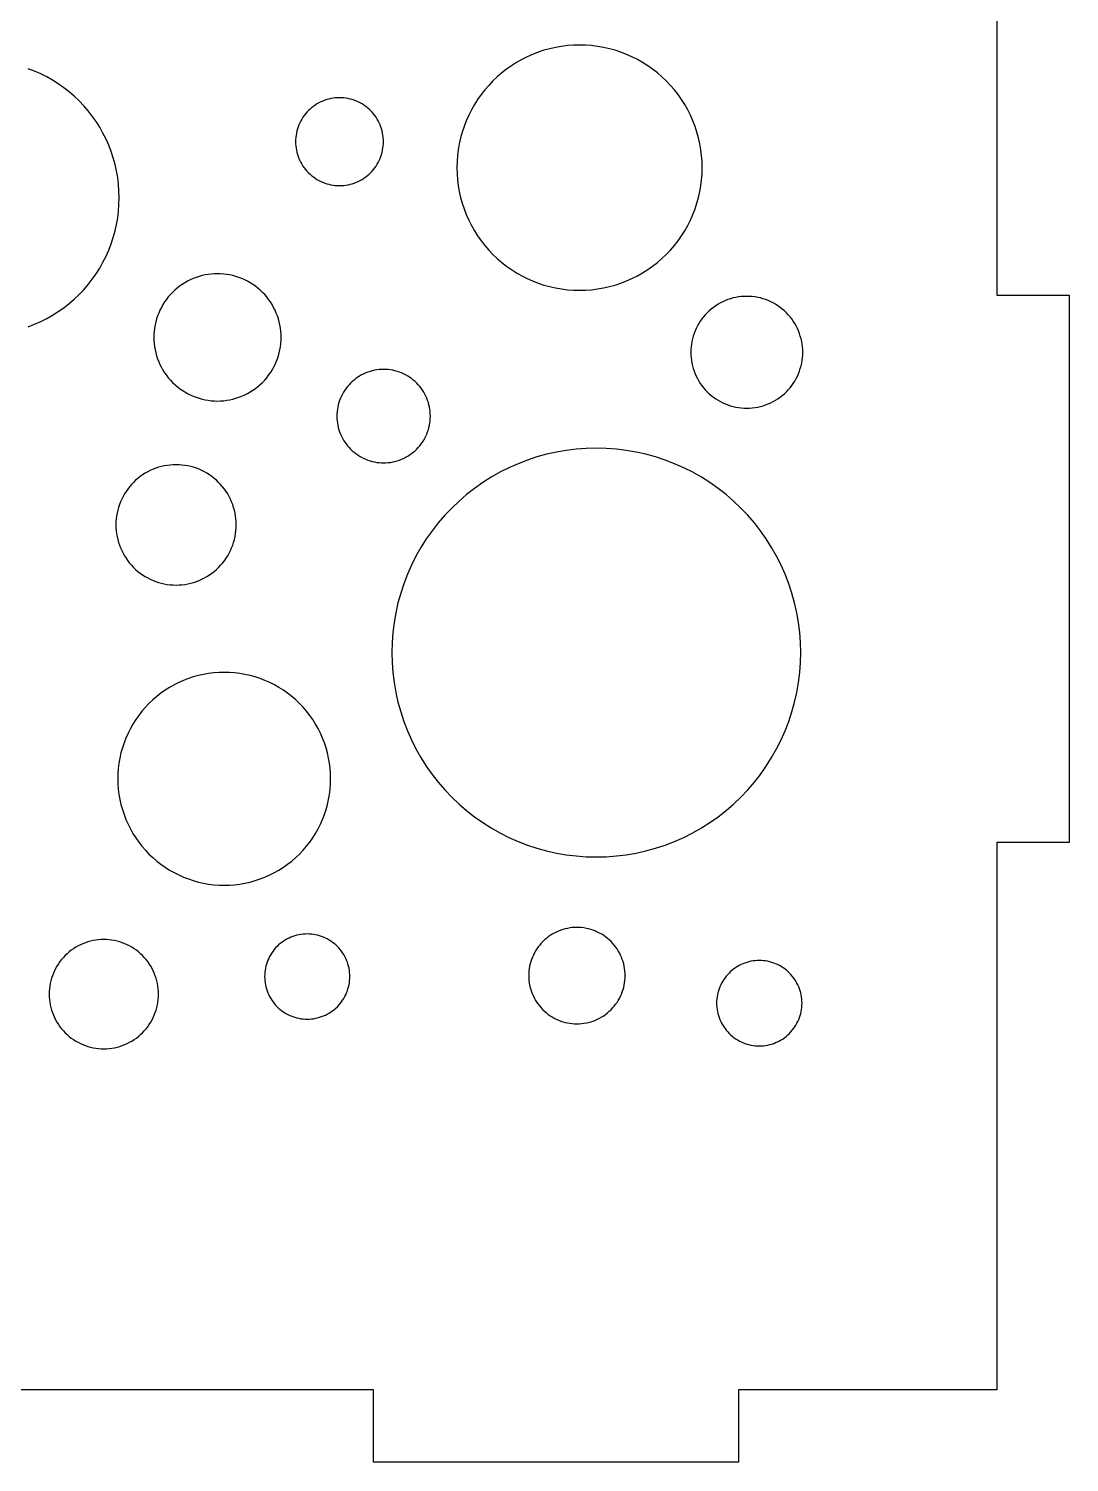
# Model space of a CAD drawing. Header units: millimetres. Extents: x 0 to 375, y -237 to 0.
# Drawn here: x 329.4 to 375, y -126.3 to -63.5 of the extents above; entities that cross this region are included whole.
import ezdxf

# ---------------------------------------------------------------- set-up
doc = ezdxf.new("R2010")
doc.units = ezdxf.units.MM
doc.layers.add('CUT', color=1, linetype='Continuous')

msp = doc.modelspace()

# ---------------------------------------------------------------- linework, layer by layer
at = {"layer": 'CUT'}
for points in [[(371.825, -51.175), (371.825, -75.175), (375, -75.175), (375, -99.175), (371.825, -99.175), (371.825, -123.175), (360.5, -123.175), (360.5, -126.35), (360.5, -126.35), (344.5, -126.35), (344.5, -123.175), (315.5, -123.175), (315.5, -126.35), (299.5, -126.35), (299.5, -123.175), (288.175, -123.175), (288.175, -99.175), (285, -99.175), (285, -75.175), (288.175, -75.175), (288.175, -51.175)], [(329.362, -76.557), (329.637, -76.451), (329.907, -76.331), (330.17, -76.199), (330.427, -76.053), (330.676, -75.896), (330.917, -75.726), (331.149, -75.545), (331.372, -75.352), (331.586, -75.149), (331.789, -74.935), (331.981, -74.712), (332.163, -74.48), (332.332, -74.239), (332.49, -73.99), (332.635, -73.733), (332.768, -73.47), (332.887, -73.201), (332.993, -72.926), (333.086, -72.646), (333.165, -72.362), (333.165, -72.362), (333.229, -72.074), (333.28, -71.784), (333.316, -71.491), (333.337, -71.197), (333.345, -70.902), (333.337, -70.608), (333.316, -70.314), (333.28, -70.021), (333.229, -69.731), (333.165, -69.443), (333.086, -69.159), (332.993, -68.879), (332.887, -68.604), (332.768, -68.335), (332.635, -68.071), (332.49, -67.815), (332.332, -67.566), (332.163, -67.325), (331.981, -67.093), (331.789, -66.869), (331.586, -66.656), (331.372, -66.453), (331.149, -66.26), (330.917, -66.079), (330.676, -65.909), (330.427, -65.751), (330.17, -65.606), (329.907, -65.474), (329.637, -65.354), (329.362, -65.248)]]:
    msp.add_lwpolyline(points, dxfattribs=at)
for points in [[(358.801, -70.635), (358.846, -70.375), (358.879, -70.113), (358.898, -69.85), (358.905, -69.586), (358.898, -69.322), (358.879, -69.059), (358.846, -68.797), (358.801, -68.537), (358.744, -68.28), (358.673, -68.026), (358.59, -67.775), (358.495, -67.529), (358.388, -67.288), (358.27, -67.052), (358.14, -66.822), (357.999, -66.599), (357.847, -66.384), (357.684, -66.176), (357.512, -65.976), (357.33, -65.785), (357.139, -65.603), (356.939, -65.43), (356.731, -65.268), (356.515, -65.116), (356.292, -64.975), (356.063, -64.845), (355.827, -64.726), (355.586, -64.619), (355.34, -64.524), (355.089, -64.441), (354.835, -64.371), (354.577, -64.313), (354.317, -64.268), (354.055, -64.236), (353.792, -64.216), (353.528, -64.21), (353.265, -64.216), (353.002, -64.236), (352.74, -64.268), (352.48, -64.313), (352.222, -64.371), (351.968, -64.441), (351.717, -64.524), (351.471, -64.619), (351.23, -64.726), (350.994, -64.845), (350.765, -64.975), (350.542, -65.116), (350.326, -65.268), (350.118, -65.43), (349.918, -65.603), (349.727, -65.785), (349.545, -65.976), (349.373, -66.176), (349.21, -66.384), (349.058, -66.599), (348.917, -66.822), (348.787, -67.052), (348.669, -67.288), (348.562, -67.529), (348.467, -67.775), (348.384, -68.026), (348.313, -68.28), (348.256, -68.537), (348.211, -68.797), (348.178, -69.059), (348.159, -69.322), (348.152, -69.586), (348.159, -69.85), (348.178, -70.113), (348.211, -70.375), (348.256, -70.635), (348.313, -70.892), (348.384, -71.147), (348.467, -71.397), (348.562, -71.643), (348.669, -71.885), (348.787, -72.12), (348.917, -72.35), (349.058, -72.573), (349.21, -72.789), (349.373, -72.997), (349.545, -73.197), (349.727, -73.388), (349.918, -73.57), (350.118, -73.742), (350.326, -73.904), (350.542, -74.056), (350.765, -74.197), (350.994, -74.327), (351.23, -74.446), (351.471, -74.553), (351.717, -74.648), (351.968, -74.731), (352.222, -74.801), (352.48, -74.859), (352.74, -74.904), (353.002, -74.936), (353.265, -74.956), (353.528, -74.962), (353.792, -74.956), (354.055, -74.936), (354.317, -74.904), (354.577, -74.859), (354.835, -74.801), (355.089, -74.731), (355.34, -74.648), (355.586, -74.553), (355.827, -74.446), (356.063, -74.327), (356.292, -74.197), (356.515, -74.056), (356.731, -73.904), (356.939, -73.742), (357.139, -73.57), (357.33, -73.388), (357.512, -73.197), (357.684, -72.997), (357.847, -72.789), (357.999, -72.573), (358.14, -72.35), (358.27, -72.12), (358.388, -71.885), (358.495, -71.643), (358.59, -71.397), (358.673, -71.147), (358.744, -70.892), (358.801, -70.635)], [(344.874, -68.913), (344.895, -68.821), (344.911, -68.728), (344.923, -68.634), (344.929, -68.54), (344.932, -68.445), (344.929, -68.351), (344.923, -68.256), (344.911, -68.163), (344.895, -68.069), (344.874, -67.977), (344.849, -67.886), (344.819, -67.796), (344.785, -67.708), (344.747, -67.622), (344.704, -67.537), (344.658, -67.455), (344.607, -67.375), (344.553, -67.298), (344.494, -67.223), (344.433, -67.151), (344.368, -67.083), (344.299, -67.018), (344.227, -66.956), (344.153, -66.898), (344.076, -66.843), (343.996, -66.793), (343.913, -66.746), (343.829, -66.704), (343.743, -66.665), (343.654, -66.631), (343.564, -66.602), (343.473, -66.576), (343.381, -66.556), (343.288, -66.54), (343.194, -66.528), (343.1, -66.521), (343.005, -66.519), (342.911, -66.521), (342.816, -66.528), (342.723, -66.54), (342.629, -66.556), (342.537, -66.576), (342.446, -66.602), (342.356, -66.631), (342.268, -66.665), (342.182, -66.704), (342.097, -66.746), (342.015, -66.793), (341.935, -66.843), (341.858, -66.898), (341.783, -66.956), (341.711, -67.018), (341.643, -67.083), (341.578, -67.151), (341.516, -67.223), (341.458, -67.298), (341.403, -67.375), (341.353, -67.455), (341.306, -67.537), (341.264, -67.622), (341.225, -67.708), (341.191, -67.796), (341.162, -67.886), (341.136, -67.977), (341.116, -68.069), (341.1, -68.163), (341.088, -68.256), (341.081, -68.351), (341.079, -68.445), (341.081, -68.54), (341.088, -68.634), (341.1, -68.728), (341.116, -68.821), (341.136, -68.913), (341.162, -69.004), (341.191, -69.094), (341.225, -69.182), (341.264, -69.269), (341.306, -69.353), (341.353, -69.436), (341.403, -69.516), (341.458, -69.593), (341.516, -69.667), (341.578, -69.739), (341.643, -69.807), (341.711, -69.873), (341.783, -69.934), (341.858, -69.993), (341.935, -70.047), (342.015, -70.098), (342.097, -70.144), (342.182, -70.187), (342.268, -70.225), (342.356, -70.259), (342.446, -70.289), (342.537, -70.314), (342.629, -70.335), (342.723, -70.351), (342.816, -70.362), (342.911, -70.369), (343.005, -70.372), (343.1, -70.369), (343.194, -70.362), (343.288, -70.351), (343.381, -70.335), (343.473, -70.314), (343.564, -70.289), (343.654, -70.259), (343.743, -70.225), (343.829, -70.187), (343.913, -70.144), (343.996, -70.098), (344.076, -70.047), (344.153, -69.993), (344.227, -69.934), (344.299, -69.873), (344.368, -69.807), (344.433, -69.739), (344.494, -69.667), (344.553, -69.593), (344.607, -69.516), (344.658, -69.436), (344.704, -69.353), (344.747, -69.269), (344.785, -69.182), (344.819, -69.094), (344.849, -69.004), (344.874, -68.913)], [(340.363, -77.704), (340.393, -77.57), (340.417, -77.435), (340.434, -77.299), (340.444, -77.163), (340.447, -77.026), (340.444, -76.889), (340.434, -76.752), (340.417, -76.616), (340.393, -76.481), (340.363, -76.348), (340.327, -76.216), (340.284, -76.085), (340.235, -75.958), (340.179, -75.832), (340.118, -75.71), (340.05, -75.591), (339.977, -75.475), (339.898, -75.363), (339.814, -75.255), (339.724, -75.151), (339.63, -75.052), (339.53, -74.958), (339.427, -74.868), (339.319, -74.784), (339.207, -74.705), (339.091, -74.632), (338.972, -74.564), (338.849, -74.503), (338.724, -74.447), (338.596, -74.398), (338.466, -74.355), (338.334, -74.318), (338.201, -74.288), (338.066, -74.265), (337.93, -74.248), (337.793, -74.238), (337.656, -74.235), (337.519, -74.238), (337.383, -74.248), (337.247, -74.265), (337.112, -74.288), (336.978, -74.318), (336.846, -74.355), (336.716, -74.398), (336.588, -74.447), (336.463, -74.503), (336.34, -74.564), (336.221, -74.632), (336.105, -74.705), (335.993, -74.784), (335.885, -74.868), (335.782, -74.958), (335.683, -75.052), (335.588, -75.151), (335.499, -75.255), (335.414, -75.363), (335.335, -75.475), (335.262, -75.591), (335.195, -75.71), (335.133, -75.832), (335.078, -75.958), (335.028, -76.085), (334.985, -76.216), (334.949, -76.348), (334.919, -76.481), (334.895, -76.616), (334.879, -76.752), (334.868, -76.889), (334.865, -77.026), (334.868, -77.163), (334.879, -77.299), (334.895, -77.435), (334.919, -77.57), (334.949, -77.704), (334.985, -77.836), (335.028, -77.966), (335.078, -78.094), (335.133, -78.219), (335.195, -78.341), (335.262, -78.461), (335.335, -78.576), (335.414, -78.688), (335.499, -78.796), (335.588, -78.9), (335.683, -78.999), (335.782, -79.094), (335.885, -79.183), (335.993, -79.267), (336.105, -79.346), (336.221, -79.42), (336.34, -79.487), (336.463, -79.549), (336.588, -79.604), (336.716, -79.654), (336.846, -79.697), (336.978, -79.733), (337.112, -79.763), (337.247, -79.786), (337.383, -79.803), (337.519, -79.813), (337.656, -79.817), (337.793, -79.813), (337.93, -79.803), (338.066, -79.786), (338.201, -79.763), (338.334, -79.733), (338.466, -79.697), (338.596, -79.654), (338.724, -79.604), (338.849, -79.549), (338.972, -79.487), (339.091, -79.42), (339.207, -79.346), (339.319, -79.267), (339.427, -79.183), (339.53, -79.094), (339.63, -78.999), (339.724, -78.9), (339.814, -78.796), (339.898, -78.688), (339.977, -78.576), (340.05, -78.461), (340.118, -78.341), (340.179, -78.219), (340.235, -78.094), (340.284, -77.966), (340.327, -77.836), (340.363, -77.704)], [(363.24, -78.276), (363.266, -78.158), (363.286, -78.04), (363.301, -77.92), (363.31, -77.8), (363.313, -77.68), (363.31, -77.56), (363.301, -77.439), (363.286, -77.32), (363.266, -77.201), (363.24, -77.084), (363.207, -76.968), (363.17, -76.853), (363.126, -76.741), (363.078, -76.631), (363.023, -76.523), (362.964, -76.419), (362.9, -76.317), (362.83, -76.219), (362.756, -76.124), (362.678, -76.032), (362.595, -75.945), (362.507, -75.862), (362.416, -75.784), (362.321, -75.71), (362.223, -75.64), (362.121, -75.576), (362.016, -75.516), (361.909, -75.462), (361.799, -75.414), (361.686, -75.37), (361.572, -75.332), (361.456, -75.3), (361.339, -75.274), (361.22, -75.253), (361.1, -75.239), (360.98, -75.23), (360.86, -75.227), (360.74, -75.23), (360.62, -75.239), (360.5, -75.253), (360.381, -75.274), (360.264, -75.3), (360.148, -75.332), (360.034, -75.37), (359.921, -75.414), (359.811, -75.462), (359.704, -75.516), (359.599, -75.576), (359.497, -75.64), (359.399, -75.71), (359.304, -75.784), (359.213, -75.862), (359.125, -75.945), (359.042, -76.032), (358.964, -76.124), (358.89, -76.219), (358.82, -76.317), (358.756, -76.419), (358.697, -76.523), (358.642, -76.631), (358.594, -76.741), (358.55, -76.853), (358.513, -76.968), (358.48, -77.084), (358.454, -77.201), (358.433, -77.32), (358.419, -77.439), (358.41, -77.56), (358.407, -77.68), (358.41, -77.8), (358.419, -77.92), (358.433, -78.04), (358.454, -78.158), (358.48, -78.276), (358.513, -78.392), (358.55, -78.506), (358.594, -78.619), (358.642, -78.729), (358.697, -78.836), (358.756, -78.941), (358.82, -79.043), (358.89, -79.141), (358.964, -79.236), (359.042, -79.327), (359.125, -79.414), (359.213, -79.497), (359.304, -79.576), (359.399, -79.65), (359.497, -79.72), (359.599, -79.784), (359.704, -79.843), (359.811, -79.897), (359.921, -79.946), (360.034, -79.99), (360.148, -80.027), (360.264, -80.059), (360.381, -80.086), (360.5, -80.106), (360.62, -80.121), (360.74, -80.13), (360.86, -80.133), (360.98, -80.13), (361.1, -80.121), (361.22, -80.106), (361.339, -80.086), (361.456, -80.059), (361.572, -80.027), (361.686, -79.99), (361.799, -79.946), (361.909, -79.897), (362.016, -79.843), (362.121, -79.784), (362.223, -79.72), (362.321, -79.65), (362.416, -79.576), (362.507, -79.497), (362.595, -79.414), (362.678, -79.327), (362.756, -79.236), (362.83, -79.141), (362.9, -79.043), (362.964, -78.941), (363.023, -78.836), (363.078, -78.729), (363.126, -78.619), (363.17, -78.506), (363.207, -78.392), (363.24, -78.276)], [(346.927, -80.978), (346.949, -80.88), (346.966, -80.78), (346.978, -80.681), (346.985, -80.58), (346.988, -80.48), (346.985, -80.379), (346.978, -80.279), (346.966, -80.179), (346.949, -80.08), (346.927, -79.982), (346.9, -79.885), (346.868, -79.79), (346.832, -79.696), (346.791, -79.604), (346.746, -79.514), (346.697, -79.427), (346.643, -79.342), (346.585, -79.26), (346.523, -79.181), (346.457, -79.104), (346.388, -79.032), (346.315, -78.962), (346.239, -78.897), (346.16, -78.835), (346.078, -78.777), (345.993, -78.723), (345.905, -78.674), (345.815, -78.628), (345.724, -78.588), (345.63, -78.551), (345.534, -78.52), (345.437, -78.493), (345.339, -78.471), (345.24, -78.454), (345.14, -78.442), (345.04, -78.434), (344.94, -78.432), (344.839, -78.434), (344.739, -78.442), (344.639, -78.454), (344.54, -78.471), (344.442, -78.493), (344.345, -78.52), (344.25, -78.551), (344.156, -78.588), (344.064, -78.628), (343.974, -78.674), (343.887, -78.723), (343.802, -78.777), (343.72, -78.835), (343.64, -78.897), (343.564, -78.962), (343.491, -79.032), (343.422, -79.104), (343.356, -79.181), (343.295, -79.26), (343.237, -79.342), (343.183, -79.427), (343.133, -79.514), (343.088, -79.604), (343.047, -79.696), (343.011, -79.79), (342.98, -79.885), (342.953, -79.982), (342.931, -80.08), (342.914, -80.179), (342.901, -80.279), (342.894, -80.379), (342.892, -80.48), (342.894, -80.58), (342.901, -80.681), (342.914, -80.78), (342.931, -80.88), (342.953, -80.978), (342.98, -81.075), (343.011, -81.17), (343.047, -81.264), (343.088, -81.356), (343.133, -81.445), (343.183, -81.533), (343.237, -81.618), (343.295, -81.7), (343.356, -81.779), (343.422, -81.855), (343.491, -81.928), (343.564, -81.998), (343.64, -82.063), (343.72, -82.125), (343.802, -82.183), (343.887, -82.237), (343.974, -82.286), (344.064, -82.331), (344.156, -82.372), (344.25, -82.408), (344.345, -82.44), (344.442, -82.467), (344.54, -82.489), (344.639, -82.506), (344.739, -82.518), (344.839, -82.526), (344.94, -82.528), (345.04, -82.526), (345.14, -82.518), (345.24, -82.506), (345.339, -82.489), (345.437, -82.467), (345.534, -82.44), (345.63, -82.408), (345.724, -82.372), (345.815, -82.331), (345.905, -82.286), (345.993, -82.237), (346.078, -82.183), (346.16, -82.125), (346.239, -82.063), (346.315, -81.998), (346.388, -81.928), (346.457, -81.855), (346.523, -81.779), (346.585, -81.7), (346.643, -81.618), (346.697, -81.533), (346.746, -81.445), (346.791, -81.356), (346.832, -81.264), (346.868, -81.17), (346.9, -81.075), (346.927, -80.978)], [(363.053, -92.594), (363.128, -92.161), (363.182, -91.724), (363.215, -91.285), (363.225, -90.845), (363.215, -90.406), (363.182, -89.967), (363.128, -89.53), (363.053, -89.097), (362.957, -88.668), (362.839, -88.244), (362.701, -87.826), (362.543, -87.415), (362.365, -87.013), (362.167, -86.62), (361.95, -86.238), (361.715, -85.866), (361.462, -85.506), (361.191, -85.159), (360.904, -84.826), (360.6, -84.508), (360.282, -84.204), (359.949, -83.917), (359.602, -83.646), (359.242, -83.393), (358.87, -83.158), (358.488, -82.941), (358.095, -82.743), (357.693, -82.565), (357.282, -82.407), (356.864, -82.269), (356.44, -82.151), (356.011, -82.055), (355.578, -81.98), (355.141, -81.926), (354.702, -81.893), (354.263, -81.883), (353.823, -81.893), (353.384, -81.926), (352.948, -81.98), (352.514, -82.055), (352.085, -82.151), (351.661, -82.269), (351.243, -82.407), (350.833, -82.565), (350.431, -82.743), (350.038, -82.941), (349.655, -83.158), (349.283, -83.393), (348.924, -83.646), (348.577, -83.917), (348.244, -84.204), (347.925, -84.508), (347.622, -84.826), (347.334, -85.159), (347.064, -85.506), (346.81, -85.866), (346.575, -86.238), (346.358, -86.62), (346.16, -87.013), (345.982, -87.415), (345.824, -87.826), (345.686, -88.244), (345.568, -88.668), (345.472, -89.097), (345.397, -89.53), (345.343, -89.967), (345.311, -90.406), (345.3, -90.845), (345.311, -91.285), (345.343, -91.724), (345.397, -92.161), (345.472, -92.594), (345.568, -93.023), (345.686, -93.447), (345.824, -93.865), (345.982, -94.275), (346.16, -94.677), (346.358, -95.07), (346.575, -95.453), (346.81, -95.825), (347.064, -96.185), (347.334, -96.531), (347.622, -96.864), (347.925, -97.183), (348.244, -97.486), (348.577, -97.774), (348.924, -98.044), (349.283, -98.298), (349.655, -98.533), (350.038, -98.75), (350.431, -98.948), (350.833, -99.126), (351.243, -99.284), (351.661, -99.422), (352.085, -99.54), (352.514, -99.636), (352.948, -99.711), (353.384, -99.765), (353.823, -99.797), (354.263, -99.808), (354.702, -99.797), (355.141, -99.765), (355.578, -99.711), (356.011, -99.636), (356.44, -99.54), (356.864, -99.422), (357.282, -99.284), (357.693, -99.126), (358.095, -98.948), (358.488, -98.75), (358.87, -98.533), (359.242, -98.298), (359.602, -98.044), (359.949, -97.774), (360.282, -97.486), (360.6, -97.183), (360.904, -96.864), (361.191, -96.531), (361.462, -96.185), (361.715, -95.825), (361.95, -95.453), (362.167, -95.07), (362.365, -94.677), (362.543, -94.275), (362.701, -93.865), (362.839, -93.447), (362.957, -93.023), (363.053, -92.594)], [(338.426, -85.762), (338.448, -85.635), (338.464, -85.506), (338.474, -85.377), (338.477, -85.248), (338.474, -85.118), (338.464, -84.989), (338.448, -84.861), (338.426, -84.733), (338.398, -84.607), (338.363, -84.482), (338.323, -84.359), (338.276, -84.238), (338.224, -84.12), (338.165, -84.004), (338.102, -83.892), (338.032, -83.782), (337.958, -83.676), (337.878, -83.574), (337.794, -83.476), (337.704, -83.383), (337.611, -83.293), (337.513, -83.209), (337.41, -83.129), (337.305, -83.055), (337.195, -82.985), (337.083, -82.921), (336.967, -82.863), (336.849, -82.811), (336.728, -82.764), (336.605, -82.724), (336.48, -82.689), (336.354, -82.661), (336.226, -82.639), (336.098, -82.623), (335.969, -82.613), (335.839, -82.61), (335.71, -82.613), (335.581, -82.623), (335.452, -82.639), (335.324, -82.661), (335.198, -82.689), (335.073, -82.724), (334.95, -82.764), (334.83, -82.811), (334.711, -82.863), (334.596, -82.921), (334.483, -82.985), (334.374, -83.055), (334.268, -83.129), (334.166, -83.209), (334.068, -83.293), (333.974, -83.383), (333.885, -83.476), (333.8, -83.574), (333.72, -83.676), (333.646, -83.782), (333.577, -83.892), (333.513, -84.004), (333.455, -84.12), (333.402, -84.238), (333.356, -84.359), (333.315, -84.482), (333.28, -84.607), (333.252, -84.733), (333.23, -84.861), (333.214, -84.989), (333.204, -85.118), (333.201, -85.248), (333.204, -85.377), (333.214, -85.506), (333.23, -85.635), (333.252, -85.762), (333.28, -85.889), (333.315, -86.014), (333.356, -86.136), (333.402, -86.257), (333.455, -86.376), (333.513, -86.491), (333.577, -86.604), (333.646, -86.713), (333.72, -86.819), (333.8, -86.921), (333.885, -87.019), (333.974, -87.113), (334.068, -87.202), (334.166, -87.287), (334.268, -87.366), (334.374, -87.441), (334.483, -87.51), (334.596, -87.574), (334.711, -87.632), (334.83, -87.685), (334.95, -87.731), (335.073, -87.772), (335.198, -87.807), (335.324, -87.835), (335.452, -87.857), (335.581, -87.873), (335.71, -87.882), (335.839, -87.886), (335.969, -87.882), (336.098, -87.873), (336.226, -87.857), (336.354, -87.835), (336.48, -87.807), (336.605, -87.772), (336.728, -87.731), (336.849, -87.685), (336.967, -87.632), (337.083, -87.574), (337.195, -87.51), (337.305, -87.441), (337.41, -87.366), (337.513, -87.287), (337.611, -87.202), (337.704, -87.113), (337.794, -87.019), (337.878, -86.921), (337.958, -86.819), (338.032, -86.713), (338.102, -86.604), (338.165, -86.491), (338.224, -86.376), (338.276, -86.257), (338.323, -86.136), (338.363, -86.014), (338.398, -85.889), (338.426, -85.762)], [(342.477, -97.513), (342.527, -97.29), (342.567, -97.064), (342.595, -96.837), (342.611, -96.608), (342.617, -96.379), (342.611, -96.15), (342.595, -95.922), (342.567, -95.695), (342.527, -95.469), (342.477, -95.246), (342.416, -95.025), (342.344, -94.807), (342.262, -94.594), (342.169, -94.384), (342.066, -94.18), (341.953, -93.98), (341.831, -93.787), (341.699, -93.6), (341.558, -93.419), (341.408, -93.246), (341.25, -93.08), (341.084, -92.922), (340.911, -92.772), (340.73, -92.631), (340.543, -92.5), (340.35, -92.377), (340.15, -92.264), (339.946, -92.161), (339.737, -92.068), (339.523, -91.986), (339.305, -91.914), (339.085, -91.853), (338.861, -91.803), (338.636, -91.764), (338.408, -91.736), (338.18, -91.719), (337.951, -91.713), (337.722, -91.719), (337.493, -91.736), (337.266, -91.764), (337.041, -91.803), (336.817, -91.853), (336.596, -91.914), (336.379, -91.986), (336.165, -92.068), (335.956, -92.161), (335.751, -92.264), (335.552, -92.377), (335.358, -92.5), (335.171, -92.631), (334.991, -92.772), (334.817, -92.922), (334.651, -93.08), (334.493, -93.246), (334.344, -93.419), (334.203, -93.6), (334.071, -93.787), (333.949, -93.98), (333.836, -94.18), (333.733, -94.384), (333.64, -94.594), (333.557, -94.807), (333.486, -95.025), (333.425, -95.246), (333.374, -95.469), (333.335, -95.695), (333.307, -95.922), (333.29, -96.15), (333.285, -96.379), (333.29, -96.608), (333.307, -96.837), (333.335, -97.064), (333.374, -97.29), (333.425, -97.513), (333.486, -97.734), (333.557, -97.951), (333.64, -98.165), (333.733, -98.374), (333.836, -98.579), (333.949, -98.778), (334.071, -98.972), (334.203, -99.159), (334.344, -99.339), (334.493, -99.513), (334.651, -99.679), (334.817, -99.837), (334.991, -99.986), (335.171, -100.127), (335.358, -100.259), (335.552, -100.382), (335.751, -100.494), (335.956, -100.597), (336.165, -100.69), (336.379, -100.773), (336.596, -100.845), (336.817, -100.906), (337.041, -100.956), (337.266, -100.995), (337.493, -101.023), (337.722, -101.04), (337.951, -101.045), (338.18, -101.04), (338.408, -101.023), (338.636, -100.995), (338.861, -100.956), (339.085, -100.906), (339.305, -100.845), (339.523, -100.773), (339.737, -100.69), (339.946, -100.597), (340.15, -100.494), (340.35, -100.382), (340.543, -100.259), (340.73, -100.127), (340.911, -99.986), (341.084, -99.837), (341.25, -99.679), (341.408, -99.513), (341.558, -99.339), (341.699, -99.159), (341.831, -98.972), (341.953, -98.778), (342.066, -98.579), (342.169, -98.374), (342.262, -98.165), (342.344, -97.951), (342.416, -97.734), (342.477, -97.513)], [(355.463, -105.524), (355.486, -105.423), (355.504, -105.32), (355.516, -105.218), (355.524, -105.114), (355.527, -105.01), (355.524, -104.907), (355.516, -104.803), (355.504, -104.7), (355.486, -104.598), (355.463, -104.497), (355.436, -104.397), (355.403, -104.298), (355.366, -104.202), (355.324, -104.107), (355.277, -104.014), (355.226, -103.924), (355.17, -103.836), (355.111, -103.751), (355.047, -103.67), (354.979, -103.591), (354.908, -103.516), (354.833, -103.445), (354.754, -103.377), (354.672, -103.313), (354.587, -103.253), (354.5, -103.198), (354.41, -103.147), (354.317, -103.1), (354.222, -103.058), (354.125, -103.021), (354.027, -102.988), (353.927, -102.96), (353.826, -102.938), (353.723, -102.92), (353.62, -102.907), (353.517, -102.9), (353.413, -102.897), (353.31, -102.9), (353.206, -102.907), (353.103, -102.92), (353.001, -102.938), (352.9, -102.96), (352.8, -102.988), (352.701, -103.021), (352.605, -103.058), (352.51, -103.1), (352.417, -103.147), (352.327, -103.198), (352.239, -103.253), (352.154, -103.313), (352.073, -103.377), (351.994, -103.445), (351.919, -103.516), (351.847, -103.591), (351.78, -103.67), (351.716, -103.751), (351.656, -103.836), (351.601, -103.924), (351.55, -104.014), (351.503, -104.107), (351.461, -104.202), (351.424, -104.298), (351.391, -104.397), (351.363, -104.497), (351.341, -104.598), (351.323, -104.7), (351.31, -104.803), (351.303, -104.907), (351.3, -105.01), (351.303, -105.114), (351.31, -105.218), (351.323, -105.32), (351.341, -105.423), (351.363, -105.524), (351.391, -105.624), (351.424, -105.722), (351.461, -105.819), (351.503, -105.914), (351.55, -106.007), (351.601, -106.097), (351.656, -106.184), (351.716, -106.269), (351.78, -106.351), (351.847, -106.43), (351.919, -106.505), (351.994, -106.576), (352.073, -106.644), (352.154, -106.708), (352.239, -106.768), (352.327, -106.823), (352.417, -106.874), (352.51, -106.921), (352.605, -106.963), (352.701, -107), (352.8, -107.033), (352.9, -107.06), (353.001, -107.083), (353.103, -107.101), (353.206, -107.114), (353.31, -107.121), (353.413, -107.124), (353.517, -107.121), (353.62, -107.114), (353.723, -107.101), (353.826, -107.083), (353.927, -107.06), (354.027, -107.033), (354.125, -107), (354.222, -106.963), (354.317, -106.921), (354.41, -106.874), (354.5, -106.823), (354.587, -106.768), (354.672, -106.708), (354.754, -106.644), (354.833, -106.576), (354.908, -106.505), (354.979, -106.43), (355.047, -106.351), (355.111, -106.269), (355.17, -106.184), (355.226, -106.097), (355.277, -106.007), (355.324, -105.914), (355.366, -105.819), (355.403, -105.722), (355.436, -105.624), (355.463, -105.524)], [(334.997, -106.405), (335.022, -106.29), (335.042, -106.174), (335.057, -106.058), (335.066, -105.94), (335.068, -105.823), (335.066, -105.705), (335.057, -105.588), (335.042, -105.471), (335.022, -105.355), (334.997, -105.241), (334.965, -105.127), (334.928, -105.016), (334.886, -104.906), (334.838, -104.799), (334.786, -104.694), (334.728, -104.591), (334.665, -104.492), (334.597, -104.396), (334.525, -104.303), (334.448, -104.214), (334.367, -104.129), (334.282, -104.048), (334.193, -103.971), (334.1, -103.899), (334.004, -103.831), (333.904, -103.768), (333.802, -103.71), (333.697, -103.657), (333.59, -103.61), (333.48, -103.567), (333.368, -103.531), (333.255, -103.499), (333.14, -103.473), (333.024, -103.453), (332.908, -103.439), (332.791, -103.43), (332.673, -103.427), (332.555, -103.43), (332.438, -103.439), (332.322, -103.453), (332.206, -103.473), (332.091, -103.499), (331.978, -103.531), (331.866, -103.567), (331.756, -103.61), (331.649, -103.657), (331.544, -103.71), (331.442, -103.768), (331.342, -103.831), (331.246, -103.899), (331.153, -103.971), (331.064, -104.048), (330.979, -104.129), (330.898, -104.214), (330.821, -104.303), (330.749, -104.396), (330.681, -104.492), (330.618, -104.591), (330.56, -104.694), (330.508, -104.799), (330.46, -104.906), (330.418, -105.016), (330.381, -105.127), (330.349, -105.241), (330.324, -105.355), (330.304, -105.471), (330.289, -105.588), (330.281, -105.705), (330.278, -105.823), (330.281, -105.94), (330.289, -106.058), (330.304, -106.174), (330.324, -106.29), (330.349, -106.405), (330.381, -106.518), (330.418, -106.63), (330.46, -106.739), (330.508, -106.847), (330.56, -106.952), (330.618, -107.054), (330.681, -107.154), (330.749, -107.25), (330.821, -107.342), (330.898, -107.431), (330.979, -107.517), (331.064, -107.598), (331.153, -107.674), (331.246, -107.747), (331.342, -107.814), (331.442, -107.877), (331.544, -107.935), (331.649, -107.988), (331.756, -108.036), (331.866, -108.078), (331.978, -108.115), (332.091, -108.146), (332.206, -108.172), (332.322, -108.192), (332.438, -108.207), (332.555, -108.215), (332.673, -108.218), (332.791, -108.215), (332.908, -108.207), (333.024, -108.192), (333.14, -108.172), (333.255, -108.146), (333.368, -108.115), (333.48, -108.078), (333.59, -108.036), (333.697, -107.988), (333.802, -107.935), (333.904, -107.877), (334.004, -107.814), (334.1, -107.747), (334.193, -107.674), (334.282, -107.598), (334.367, -107.517), (334.448, -107.431), (334.525, -107.342), (334.597, -107.25), (334.665, -107.154), (334.728, -107.054), (334.786, -106.952), (334.838, -106.847), (334.886, -106.739), (334.928, -106.63), (334.965, -106.518), (334.997, -106.405)], [(343.401, -105.505), (343.421, -105.416), (343.437, -105.325), (343.448, -105.234), (343.455, -105.143), (343.457, -105.051), (343.455, -104.96), (343.448, -104.868), (343.437, -104.777), (343.421, -104.687), (343.401, -104.597), (343.376, -104.509), (343.348, -104.422), (343.315, -104.336), (343.278, -104.253), (343.236, -104.171), (343.191, -104.091), (343.142, -104.014), (343.089, -103.939), (343.033, -103.866), (342.973, -103.797), (342.91, -103.731), (342.844, -103.667), (342.774, -103.608), (342.702, -103.551), (342.627, -103.498), (342.549, -103.449), (342.47, -103.404), (342.388, -103.363), (342.304, -103.326), (342.218, -103.293), (342.131, -103.264), (342.043, -103.24), (341.954, -103.219), (341.863, -103.204), (341.772, -103.193), (341.681, -103.186), (341.589, -103.184), (341.498, -103.186), (341.406, -103.193), (341.315, -103.204), (341.225, -103.219), (341.135, -103.24), (341.047, -103.264), (340.96, -103.293), (340.875, -103.326), (340.791, -103.363), (340.709, -103.404), (340.629, -103.449), (340.552, -103.498), (340.477, -103.551), (340.404, -103.608), (340.335, -103.667), (340.269, -103.731), (340.205, -103.797), (340.146, -103.866), (340.089, -103.939), (340.036, -104.014), (339.987, -104.091), (339.942, -104.171), (339.901, -104.253), (339.864, -104.336), (339.831, -104.422), (339.802, -104.509), (339.778, -104.597), (339.758, -104.687), (339.742, -104.777), (339.731, -104.868), (339.724, -104.96), (339.722, -105.051), (339.724, -105.143), (339.731, -105.234), (339.742, -105.325), (339.758, -105.416), (339.778, -105.505), (339.802, -105.593), (339.831, -105.68), (339.864, -105.766), (339.901, -105.85), (339.942, -105.932), (339.987, -106.011), (340.036, -106.089), (340.089, -106.164), (340.146, -106.236), (340.205, -106.305), (340.269, -106.372), (340.335, -106.435), (340.404, -106.495), (340.477, -106.551), (340.552, -106.604), (340.629, -106.653), (340.709, -106.698), (340.791, -106.74), (340.875, -106.777), (340.96, -106.81), (341.047, -106.838), (341.135, -106.863), (341.225, -106.883), (341.315, -106.899), (341.406, -106.91), (341.498, -106.917), (341.589, -106.919), (341.681, -106.917), (341.772, -106.91), (341.863, -106.899), (341.954, -106.883), (342.043, -106.863), (342.131, -106.838), (342.218, -106.81), (342.304, -106.777), (342.388, -106.74), (342.47, -106.698), (342.549, -106.653), (342.627, -106.604), (342.702, -106.551), (342.774, -106.495), (342.844, -106.435), (342.91, -106.372), (342.973, -106.305), (343.033, -106.236), (343.089, -106.164), (343.142, -106.089), (343.191, -106.011), (343.236, -105.932), (343.278, -105.85), (343.315, -105.766), (343.348, -105.68), (343.376, -105.593), (343.401, -105.505)], [(363.245, -106.585), (363.261, -106.494), (363.272, -106.403), (363.279, -106.311), (363.281, -106.22), (363.279, -106.128), (363.272, -106.036), (363.261, -105.945), (363.245, -105.854), (363.225, -105.765), (363.2, -105.676), (363.172, -105.589), (363.139, -105.503), (363.101, -105.419), (363.06, -105.337), (363.015, -105.257), (362.965, -105.179), (362.913, -105.104), (362.856, -105.032), (362.796, -104.962), (362.733, -104.896), (362.666, -104.832), (362.597, -104.772), (362.524, -104.716), (362.449, -104.663), (362.371, -104.614), (362.291, -104.568), (362.209, -104.527), (362.125, -104.49), (362.04, -104.457), (361.952, -104.428), (361.864, -104.403), (361.774, -104.383), (361.683, -104.368), (361.592, -104.356), (361.501, -104.35), (361.409, -104.347), (361.317, -104.35), (361.225, -104.356), (361.134, -104.368), (361.044, -104.383), (360.954, -104.403), (360.865, -104.428), (360.778, -104.457), (360.692, -104.49), (360.608, -104.527), (360.526, -104.568), (360.446, -104.614), (360.369, -104.663), (360.293, -104.716), (360.221, -104.772), (360.151, -104.832), (360.085, -104.896), (360.022, -104.962), (359.961, -105.032), (359.905, -105.104), (359.852, -105.179), (359.803, -105.257), (359.758, -105.337), (359.716, -105.419), (359.679, -105.503), (359.646, -105.589), (359.617, -105.676), (359.593, -105.765), (359.572, -105.854), (359.557, -105.945), (359.546, -106.036), (359.539, -106.128), (359.537, -106.22), (359.539, -106.311), (359.546, -106.403), (359.557, -106.494), (359.572, -106.585), (359.593, -106.675), (359.617, -106.763), (359.646, -106.85), (359.679, -106.936), (359.716, -107.02), (359.758, -107.102), (359.803, -107.182), (359.852, -107.26), (359.905, -107.335), (359.961, -107.407), (360.022, -107.477), (360.085, -107.543), (360.151, -107.607), (360.221, -107.667), (360.293, -107.723), (360.369, -107.776), (360.446, -107.825), (360.526, -107.871), (360.608, -107.912), (360.692, -107.949), (360.778, -107.982), (360.865, -108.011), (360.954, -108.036), (361.044, -108.056), (361.134, -108.072), (361.225, -108.083), (361.317, -108.09), (361.409, -108.092), (361.501, -108.09), (361.592, -108.083), (361.683, -108.072), (361.774, -108.056), (361.864, -108.036), (361.952, -108.011), (362.04, -107.982), (362.125, -107.949), (362.209, -107.912), (362.291, -107.871), (362.371, -107.825), (362.449, -107.776), (362.524, -107.723), (362.597, -107.667), (362.666, -107.607), (362.733, -107.543), (362.796, -107.477), (362.856, -107.407), (362.913, -107.335), (362.965, -107.26), (363.015, -107.182), (363.06, -107.102), (363.101, -107.02), (363.139, -106.936), (363.172, -106.85), (363.2, -106.763), (363.225, -106.675), (363.245, -106.585)]]:
    msp.add_lwpolyline(points, close=True, dxfattribs=at)

doc.saveas('drawing.dxf')
